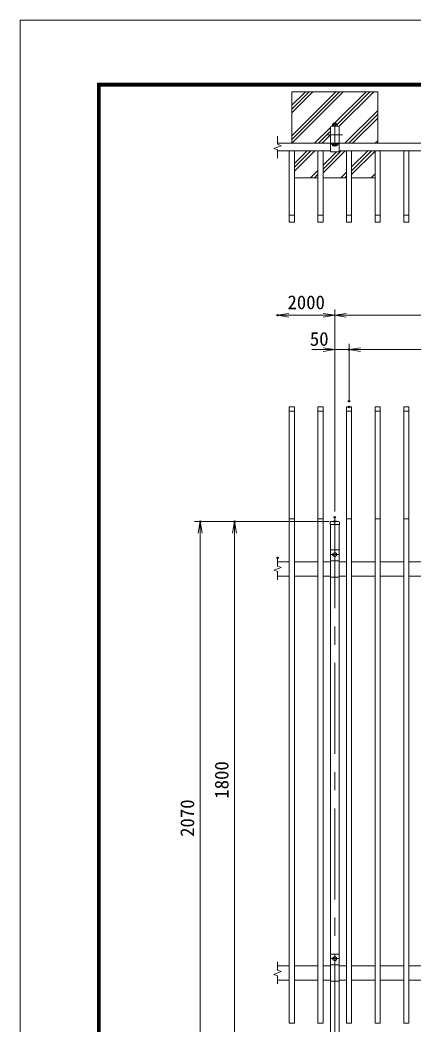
# Model space of a CAD drawing. Units: millimetres, scale not verified. Extents: x -4200 to 4200, y -2970 to 2970.
# Drawn here: x -4200 to -2824, y -536 to 2970 of the extents above; entities that cross this region are included whole.
import ezdxf
from ezdxf.enums import TextEntityAlignment as Align

# ---------------------------------------------------------------- set-up
doc = ezdxf.new("R2010")
doc.units = ezdxf.units.MM
doc.header["$LTSCALE"] = 10
doc.header["$PDMODE"] = 32
doc.header["$PDSIZE"] = 5
doc.linetypes.add('USER1', pattern=[50.8, 31.75, -6.35, 6.35, -6.35])
for name, color, linetype, lineweight in [('0-0_D-BMK', 2, 'USER1', 13), ('0-4_D-STR3', 3, 'Continuous', 13), ('0-5_D-STR1', 1, 'Continuous', 18), ('0-6_D-STR-DIM', 7, 'Continuous', 13), ('0-7_0', 7, 'Continuous', 18), ('0-B_D-TTL', 7, 'Continuous', 18)]:
    doc.layers.add(name, color=color, linetype=linetype, lineweight=lineweight)
doc.layers.add('0-8_Defpoints', color=253, linetype='Continuous')
doc.styles.add('ＭＳ ゴシック', font='')
doc.styles.get('ＭＳ ゴシック').set_extended_font_data('MS Gothic')

# ---------------------------------------------------------------- blocks, each defined once
blk = doc.blocks.new('_Open')
at = {"layer": '0-7_0'}
blk.add_line((-10, 1.667), (0, 0), dxfattribs=at)
blk.add_lwpolyline([(-10, -1.667), (0, 0), (-10, 0)], dxfattribs=at)

msp = doc.modelspace()

# ---------------------------------------------------------------- linework, layer by layer
at = {"layer": '0-0_D-BMK'}
for p, q in [((-3126.94, 2720.01), (-3073.94, 2720.01)), ((-3100.44, 2611.51), (-3100.44, 2528.51)), ((-3126.94, 2570.01), (-3073.94, 2570.01)), ((-3100.44, 1235.01), (-3100.44, -864.99)), ((-3100.44, 1235.01), (-3100.44, -864.99)), ((-3087.94, 1105.01), (-3112.94, 1105.01)), ((-3100.44, 1115.01), (-3100.44, 1095.01)), ((-3087.94, -304.99), (-3112.94, -304.99)), ((-3100.44, -294.99), (-3100.44, -314.99))]:
    msp.add_line(p, q, dxfattribs=at)
at = {"layer": '0-4_D-STR3'}
for p, q in [((-3108.48, 2601.01), (-3108.48, 2605.51)), ((-3106.61, 2606.51), (-3094.27, 2606.51)), ((-3106.61, 2606.51), (-3094.27, 2606.51)), ((-3106.61, 2600.01), (-3094.27, 2600.01)), ((-3106.61, 2600.01), (-3094.27, 2600.01)), ((-3104.43, 2605.51), (-3104.43, 2601.01)), ((-3096.33, 2605.51), (-3096.33, 2601.01)), ((-3092.28, 2601.01), (-3092.28, 2605.51)), ((-3108.54, 2536.81), (-3092.34, 2536.81)), ((-3108.54, 2532.31), (-3108.54, 2536.81)), ((-3106.67, 2531.31), (-3094.33, 2531.31)), ((-3104.49, 2532.31), (-3104.49, 2536.81)), ((-3096.39, 2532.31), (-3096.39, 2536.81)), ((-3092.34, 2532.31), (-3092.34, 2536.81)), ((-3115.44, 1119.01), (-3115.44, 1025.81)), ((-3113.44, 1121.01), (-3087.44, 1121.01)), ((-3085.44, 1119.01), (-3085.44, 1025.81)), ((-3115.44, 1083.21), (-3085.44, 1083.21)), ((-3115.44, 1025.81), (-3085.44, 1025.81)), ((-3115.44, -290.99), (-3115.44, -384.19)), ((-3113.44, -288.99), (-3087.44, -288.99)), ((-3085.44, -290.99), (-3085.44, -384.19)), ((-3115.44, -326.79), (-3085.44, -326.79)), ((-3115.44, -384.19), (-3085.44, -384.19))]:
    msp.add_line(p, q, dxfattribs=at)
for points in [[(-3093.94, 1108.76), (-3100.44, 1112.51), (-3106.94, 1108.76), (-3106.94, 1101.25), (-3100.44, 1097.5), (-3093.94, 1101.25)], [(-3093.94, -301.24), (-3100.44, -297.49), (-3106.94, -301.24), (-3106.94, -308.75), (-3100.44, -312.5), (-3093.94, -308.75)]]:
    msp.add_lwpolyline(points, close=True, dxfattribs=at)
for centre in [(-3100.44, 1105.01), (-3100.44, -304.99)]:
    msp.add_circle(centre, 6.25, dxfattribs=at)
for centre, radius, start, end in [((-3106.45, 2603.97), 2.54, 37.21089, 142.78911), ((-3106.45, 2602.54), 2.54, 217.21089, 322.78911), ((-3107.32, 2606.88), 0.5, 279.83916, 352.83194), ((-3100.38, 2606.01), 6.5, 7.16806, 172.83194), ((-3100.38, 2597.8), 8.7, 62.26063, 117.73937), ((-3100.38, 2608.71), 8.7, 242.26063, 297.73937), ((-3094.3, 2603.96), 2.55, 37.42505, 142.57495), ((-3094.3, 2602.56), 2.55, 217.42505, 322.57495), ((-3093.43, 2606.88), 0.5, 187.16806, 253.42019), ((-3106.51, 2533.84), 2.54, 217.21089, 322.78911), ((-3100.44, 2540.01), 8.7, 242.26063, 297.73937), ((-3094.36, 2533.86), 2.55, 217.42505, 322.57495), ((-3113.44, 1119.01), 2, 90, 180), ((-3087.44, 1119.01), 2, 0, 90), ((-3113.44, -290.99), 2, 90, 180), ((-3087.44, -290.99), 2, 0, 90)]:
    msp.add_arc(centre, radius, start, end, dxfattribs=at)
at = {"layer": '0-5_D-STR1'}
for p, q in [((-3115.44, 2595.41), (-3115.44, 2544.61)), ((-3090.04, 2600.01), (-3110.84, 2600.01)), ((-3085.44, 2544.61), (-3085.44, 2595.41)), ((-900.44, 2540.01), (-3300.44, 2540.01)), ((-3085.44, 2536.81), (-3115.44, 2536.81)), ((-3110.84, 2540.01), (-3090.04, 2540.01)), ((-3085.44, 2510.81), (-3085.44, 2540.01)), ((-3115.44, 2514.01), (-3300.44, 2514.01)), ((-3241.44, 2514.01), (-3259.44, 2514.01)), ((-3259.44, 2264.76), (-3259.44, 2514.01)), ((-3241.44, 2264.76), (-3241.44, 2514.01)), ((-3141.44, 2514.01), (-3159.44, 2514.01)), ((-3159.44, 2264.76), (-3159.44, 2514.01)), ((-3141.44, 2264.76), (-3141.44, 2514.01)), ((-1115.44, 2514.01), (-3085.44, 2514.01)), ((-3041.44, 2514.01), (-3059.44, 2514.01)), ((-3059.44, 2264.76), (-3059.44, 2514.01)), ((-3041.44, 2264.76), (-3041.44, 2514.01)), ((-2941.44, 2514.01), (-2959.44, 2514.01)), ((-2959.44, 2264.76), (-2959.44, 2514.01)), ((-2941.44, 2514.01), (-2959.44, 2514.01)), ((-2959.44, 2264.76), (-2959.44, 2514.01)), ((-2941.44, 2264.76), (-2941.44, 2514.01)), ((-2941.44, 2264.76), (-2941.44, 2514.01)), ((-2841.44, 2514.01), (-2859.44, 2514.01)), ((-2859.44, 2264.76), (-2859.44, 2514.01)), ((-2841.44, 2264.76), (-2841.44, 2514.01)), ((-3241.44, 2289.01), (-3259.44, 2289.01)), ((-3141.44, 2289.01), (-3159.44, 2289.01)), ((-3041.44, 2289.01), (-3059.44, 2289.01)), ((-2941.44, 2289.01), (-2959.44, 2289.01)), ((-2941.44, 2289.01), (-2959.44, 2289.01)), ((-2841.44, 2289.01), (-2859.44, 2289.01)), ((-3241.44, 2264.76), (-3259.44, 2264.76)), ((-3141.44, 2264.76), (-3159.44, 2264.76)), ((-3041.44, 2264.76), (-3059.44, 2264.76)), ((-2941.44, 2264.76), (-2959.44, 2264.76)), ((-2941.44, 2264.76), (-2959.44, 2264.76)), ((-2841.44, 2264.76), (-2859.44, 2264.76)), ((-3259.44, 1620.01), (-3241.44, 1620.01)), ((-3241.44, 1620.01), (-3241.44, -529.99)), ((-3159.44, 1620.01), (-3141.44, 1620.01)), ((-3141.44, 1620.01), (-3141.44, -529.99)), ((-3059.44, 1620.01), (-3041.44, 1620.01)), ((-3041.44, 1620.01), (-3041.44, -529.99)), ((-2959.44, 1620.01), (-2941.44, 1620.01)), ((-2941.44, 1620.01), (-2941.44, -529.99)), ((-2859.44, 1620.01), (-2841.44, 1620.01)), ((-2841.44, 1620.01), (-2841.44, -529.99)), ((-3241.44, 1605.72), (-3259.44, 1605.72)), ((-3141.44, 1605.72), (-3159.44, 1605.72)), ((-3041.44, 1605.72), (-3059.44, 1605.72)), ((-2941.44, 1605.72), (-2959.44, 1605.72)), ((-2841.44, 1605.72), (-2859.44, 1605.72)), ((-3259.44, 1230.01), (-3241.44, 1230.01)), ((-3159.44, 1230.01), (-3141.44, 1230.01)), ((-3059.44, 1230.01), (-3041.44, 1230.01)), ((-2959.44, 1230.01), (-2941.44, 1230.01)), ((-2859.44, 1230.01), (-2841.44, 1230.01)), ((-3116.69, 1217.01), (-3116.69, 1210.01)), ((-3116.69, 1210.01), (-3084.19, 1210.01)), ((-3115.44, 1210.01), (-3115.44, 1119.01)), ((-3100.44, 1223.01), (-3113.69, 1220.01)), ((-3113.69, 1220.01), (-3087.19, 1220.01)), ((-3100.44, 1223.01), (-3087.19, 1220.01)), ((-3085.44, 1119.01), (-3085.44, 1210.01)), ((-3084.19, 1217.01), (-3084.19, 1210.01)), ((-3300.44, 1080.01), (-3259.44, 1080.01)), ((-3241.44, 1080.01), (-3159.44, 1080.01)), ((-3141.44, 1080.01), (-3115.44, 1080.01)), ((-3085.44, 1080.01), (-3059.44, 1080.01)), ((-3041.44, 1080.01), (-2959.44, 1080.01)), ((-2941.44, 1080.01), (-2859.44, 1080.01)), ((-2841.44, 1080.01), (-2759.44, 1080.01)), ((-3300.44, 1030.01), (-3259.44, 1030.01)), ((-3241.44, 1030.01), (-3159.44, 1030.01)), ((-3141.44, 1030.01), (-3115.44, 1030.01)), ((-3115.44, 1025.81), (-3115.44, -290.99)), ((-3085.44, 1030.01), (-3059.44, 1030.01)), ((-3085.44, 1025.81), (-3085.44, -290.99)), ((-3041.44, 1030.01), (-2959.44, 1030.01)), ((-2941.44, 1030.01), (-2859.44, 1030.01)), ((-2841.44, 1030.01), (-2759.44, 1030.01)), ((-3300.44, -329.99), (-3259.44, -329.99)), ((-3241.44, -329.99), (-3159.44, -329.99)), ((-3141.44, -329.99), (-3115.44, -329.99)), ((-3085.44, -329.99), (-3059.44, -329.99)), ((-3041.44, -329.99), (-2959.44, -329.99)), ((-2941.44, -329.99), (-2859.44, -329.99)), ((-2841.44, -329.99), (-2759.44, -329.99)), ((-3300.44, -379.99), (-3259.44, -379.99)), ((-3241.44, -379.99), (-3159.44, -379.99)), ((-3141.44, -379.99), (-3115.44, -379.99)), ((-3115.44, -384.19), (-3115.44, -849.99)), ((-3085.44, -379.99), (-3059.44, -379.99)), ((-3085.44, -384.19), (-3085.44, -849.99)), ((-3041.44, -379.99), (-2959.44, -379.99)), ((-2941.44, -379.99), (-2859.44, -379.99)), ((-2841.44, -379.99), (-2759.44, -379.99))]:
    msp.add_line(p, q, dxfattribs=at)
for points in [[(-3085.44, 2510.81), (-3115.44, 2510.81), (-3115.44, 2540.01)], [(-3259.44, 1620.01), (-3259.44, -529.99), (-3241.44, -529.99)], [(-3159.44, 1620.01), (-3159.44, -529.99), (-3141.44, -529.99)], [(-3059.44, 1620.01), (-3059.44, -529.99), (-3041.44, -529.99)], [(-2959.44, 1620.01), (-2959.44, -529.99), (-2941.44, -529.99)], [(-2859.44, 1620.01), (-2859.44, -529.99), (-2841.44, -529.99)]]:
    msp.add_lwpolyline(points, dxfattribs=at)
for centre, radius, start, end in [((-3110.84, 2595.41), 4.6, 90, 180), ((-3090.04, 2595.41), 4.6, 0, 90), ((-3110.84, 2544.61), 4.6, 180, 270), ((-3090.04, 2544.61), 4.6, 270, 0), ((-3113.69, 1217.01), 3, 90, 180), ((-3087.19, 1217.01), 3, 0, 90)]:
    msp.add_arc(centre, radius, start, end, dxfattribs=at)
at = {"layer": '0-6_D-STR-DIM'}
for p, q in [((-3300.44, 2565.34), (-3300.44, 2536.53)), ((-3313.65, 2522.1), (-3287.23, 2531.72)), ((-3287.23, 2531.72), (-3300.44, 2536.53)), ((-3300.44, 2517.29), (-3313.65, 2522.1)), ((-3300.44, 2517.29), (-3300.44, 2488.48)), ((-3100.44, 1940.01), (-3300.44, 1940.01)), ((-3100.44, 1255.01), (-3100.44, 1960.01)), ((-3100.44, 1255.01), (-3100.44, 1960.01)), ((-3100.44, 1940.01), (-1100.44, 1940.01)), ((-3100.44, 1255.01), (-3100.44, 1840.01)), ((-3050.44, 1640.01), (-3050.44, 1840.01)), ((-3050.44, 1660.01), (-3050.44, 1840.01)), ((-3140.44, 1820.01), (-3180.44, 1820.01)), ((-3100.44, 1820.01), (-3050.44, 1820.01)), ((-3050.44, 1820.01), (-1150.44, 1820.01)), ((-3010.44, 1820.01), (-2970.44, 1820.01)), ((-3120.44, 1220.01), (-3590.44, 1220.01)), ((-3570.44, -849.99), (-3570.44, 1220.01)), ((-3120.44, 1220.01), (-3470.44, 1220.01)), ((-3450.44, -579.99), (-3450.44, 1220.01)), ((-3300.44, 1093.43), (-3300.44, 1064.63)), ((-3313.65, 1050.2), (-3287.23, 1059.82)), ((-3287.23, 1059.82), (-3300.44, 1064.63)), ((-3300.44, 1045.39), (-3313.65, 1050.2)), ((-3300.44, 1045.39), (-3300.44, 1016.58)), ((-3313.65, -359.8), (-3287.23, -350.18)), ((-3300.44, -316.57), (-3300.44, -345.37)), ((-3287.23, -350.18), (-3300.44, -345.37)), ((-3300.44, -364.61), (-3313.65, -359.8)), ((-3300.44, -364.61), (-3300.44, -393.42))]:
    msp.add_line(p, q, dxfattribs=at)
at = {"layer": '0-7_0'}
for p, q in [((-3250.44, 2646.19), (-3176.63, 2720.01)), ((-3250.44, 2540.13), (-3070.56, 2720.01)), ((-3250.44, 2659.45), (-3189.88, 2720.01)), ((-3250.44, 2553.38), (-3083.82, 2720.01)), ((-3250.44, 2672.71), (-3203.14, 2720.01)), ((-3250.44, 2566.64), (-3097.08, 2720.01)), ((-3098.72, 2612.29), (-2991.01, 2720.01)), ((-3092.28, 2605.48), (-2977.75, 2720.01)), ((-3086.35, 2598.15), (-2964.49, 2720.01)), ((-3064.94, 2540.01), (-2950.44, 2654.51)), ((-3051.69, 2540.01), (-2950.44, 2641.25)), ((-3171.01, 2540.01), (-3115.44, 2595.58)), ((-3111.01, 2600), (-3108.48, 2602.54)), ((-3038.43, 2540.01), (-2950.44, 2627.99)), ((-3157.75, 2540.01), (-3115.44, 2582.32)), ((-3144.49, 2540.01), (-3115.44, 2569.06)), ((-2958.88, 2540.01), (-2950.44, 2548.44)), ((-3241.44, 2443.06), (-3170.49, 2514.01)), ((-3241.44, 2456.32), (-3183.75, 2514.01)), ((-3241.44, 2469.58), (-3197.01, 2514.01)), ((-3141.44, 2436.99), (-3064.43, 2514.01)), ((-3141.44, 2450.25), (-3077.69, 2514.01)), ((-3141.44, 2463.51), (-3094.14, 2510.81)), ((-3041.44, 2444.19), (-2971.62, 2514.01)), ((-3041.44, 2457.44), (-2984.88, 2514.01)), ((-3041.44, 2430.93), (-2959.44, 2512.93)), ((-3159.44, 2420.01), (-3241.44, 2420.01)), ((-3184.94, 2420.01), (-3159.44, 2445.51)), ((-3171.69, 2420.01), (-3159.44, 2432.25)), ((-3059.44, 2420.01), (-3141.44, 2420.01)), ((-3078.88, 2420.01), (-3059.44, 2439.44)), ((-3065.62, 2420.01), (-3059.44, 2426.19)), ((-2959.44, 2420.01), (-3041.44, 2420.01)), ((-2972.81, 2420.01), (-2959.44, 2433.38)), ((-2959.55, 2420.01), (-2959.44, 2420.12))]:
    msp.add_line(p, q, dxfattribs=at)
msp.add_lwpolyline([(-3250.44, 2540.01), (-3250.44, 2720.01), (-2950.44, 2720.01), (-2950.44, 2540.01)], dxfattribs=at)
at = {"layer": '0-8_Defpoints'}
for p in [(-3300.44, 1940.01), (-3050.44, 1820.01), (-3050.44, 1640.01), (-3050.44, 1620.01), (-3100.44, 1235.01), (-3570.44, 1220.01), (-3450.44, 1220.01), (-3100.44, 1220.01), (-3300.44, 1093.43)]:
    msp.add_point(p, dxfattribs=at)
at = {"layer": '0-B_D-TTL'}
for points in [[(-4199.72, -2969.99), (4200.28, -2969.99), (4200.28, 2970.01), (-4199.72, 2970.01)], [(-3929.72, 2750.01), (3930.28, 2750.01), (3930.28, -2749.99), (-3929.72, -2749.99)], [(-3927.22, 2747.51), (3927.78, 2747.51), (3927.78, -2747.49), (-3927.22, -2747.49)], [(-3924.72, 2745.01), (3925.28, 2745.01), (3925.28, -2744.99), (-3924.72, -2744.99)], [(-3922.22, 2742.51), (3922.78, 2742.51), (3922.78, -2742.49), (-3922.22, -2742.49)], [(-3919.72, 2740.01), (3920.28, 2740.01), (3920.28, -2739.99), (-3919.72, -2739.99)]]:
    msp.add_lwpolyline(points, close=True, dxfattribs=at)

# ---------------------------------------------------------------- block references
at = {"layer": '0-6_D-STR-DIM', "xscale": 4, "yscale": 4}
for p, rotation in [((-3300.44, 1940.01), 180), ((-3100.44, 1940.01), 180), ((-3050.44, 1820.01), 180), ((-3050.44, 1820.01), 180), ((-3570.44, 1220.01), 90), ((-3450.44, 1220.01), 90)]:
    msp.add_blockref('_Open', p, dxfattribs=dict(at, rotation=rotation))
for p in [(-3100.44, 1940.01), (-3100.44, 1820.01)]:
    msp.add_blockref('_Open', p, dxfattribs=at)

# ---------------------------------------------------------------- texts
at = {"layer": '0-6_D-STR-DIM', "style": 'ＭＳ ゴシック'}
for s, p in [('2000', (-3265.71, 1946.75)), ('50', (-3187.48, 1819.04))]:
    msp.add_text(s, height=48.09, dxfattribs=at).set_placement(p, align=Align.BOTTOM_LEFT)
for s, p in [('1800', (-3457.19, 253.09)), ('2070', (-3577.19, 119.74))]:
    msp.add_text(s, height=48.09, rotation=90, dxfattribs=at).set_placement(p, align=Align.BOTTOM_LEFT)

doc.saveas('drawing.dxf')
